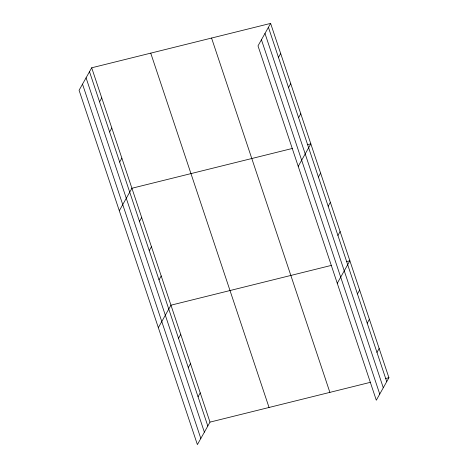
<?xml version="1.0" encoding="UTF-8"?>
<svg xmlns="http://www.w3.org/2000/svg" width="468" height="468" viewBox="0 0 468 468"><rect width="100%" height="100%" fill="white"/><g stroke="black" fill="none" stroke-linecap="round" stroke-linejoin="round"><path stroke-width="0.7" d="M270.615 23.4L257.997 45.882L376.307 400.21L388.92 377.729L270.615 23.4L91.693 67.79L79.08 90.271L197.385 444.6L210.003 422.118L370.644 382.262M99.561 101.813L101.749 97.906M109.617 131.929L111.805 128.021M119.673 162.045L121.861 158.143M119.305 210.74L131.917 188.259L292.564 148.403M139.487 221.399L141.681 217.491M149.251 250.632L151.439 246.724M278.478 57.424L280.671 53.516M159.009 279.864L161.203 275.956M288.534 87.545L290.727 83.637M158.342 327.67L170.96 305.189L331.607 265.333M298.59 117.661L300.784 113.753M178.53 338.329L180.724 334.421M298.221 166.356L310.84 143.869L307.324 144.741M188.288 367.555L190.482 363.654M318.41 177.009L320.598 173.101M198.052 396.788L200.245 392.886M328.167 206.242L330.361 202.334M337.925 235.474L340.119 231.566M337.264 283.286L349.883 260.799L346.367 261.671M357.447 293.939L359.64 290.031M367.21 323.172L369.404 319.264M376.968 352.404L379.162 348.496M385.41 378.6L388.92 377.729M268.421 27.308L386.732 381.636M264.982 33.439L383.292 387.767M261.436 39.757L379.747 394.079M211.571 38.048L329.881 392.377M150.737 53.141L269.047 407.47M91.693 67.79L210.003 422.118M89.505 71.692L207.81 426.02M86.065 77.823L204.37 432.151M82.52 84.141L200.825 438.469"/></g></svg>
